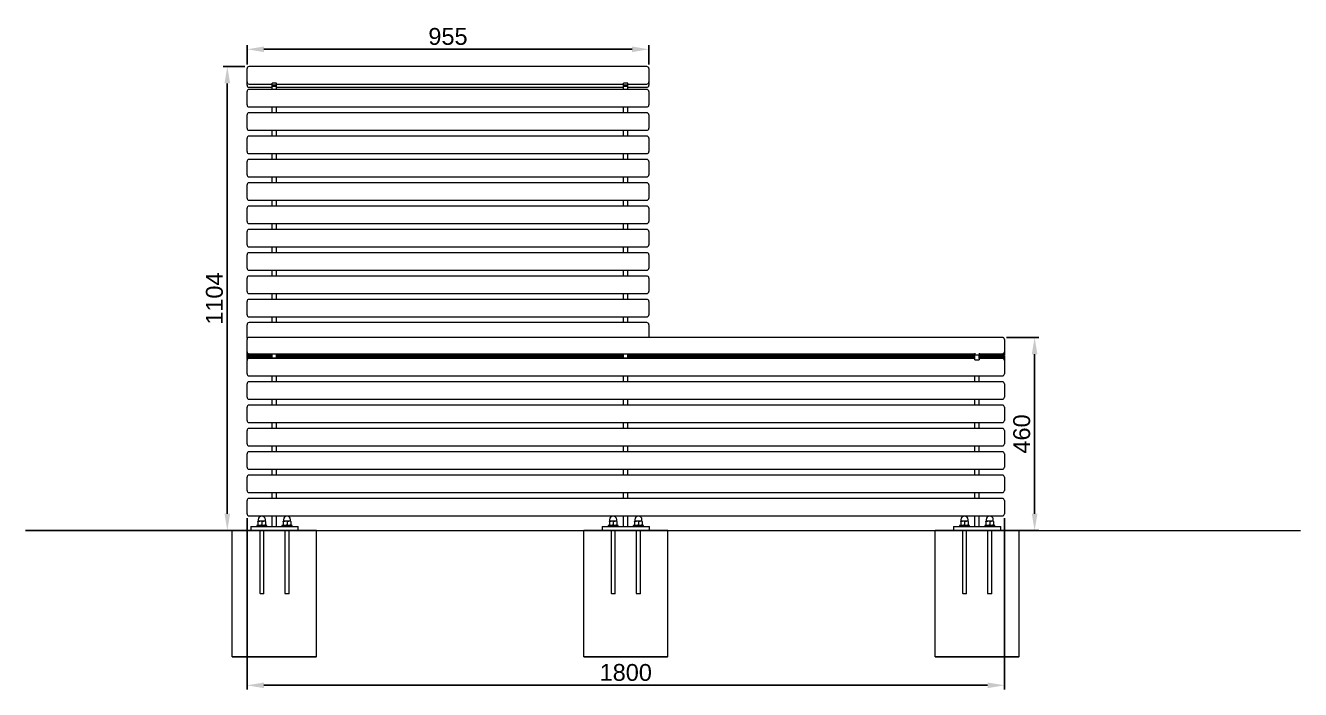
# Model space of a CAD drawing. Header units: millimetres. Extents: x -536 to 6037, y -221 to 4845.
# Drawn here: x -536 to 2494, y 3265 to 4845 of the extents above; entities that cross this region are included whole.
import ezdxf

# ---------------------------------------------------------------- set-up
doc = ezdxf.new("R2010")
doc.units = ezdxf.units.MM
doc.linetypes.add('HIDDEN', pattern=[1.905, 1.27, -0.635])
for name, color, linetype, lineweight in [('ZANO_R', 7, 'Continuous', 0), ('ZANO_R_przerywana', 7, 'HIDDEN', 0), ('ZANO_W', 1, 'Continuous', 0)]:
    doc.layers.add(name, color=color, linetype=linetype, lineweight=lineweight)
doc.styles.get("Standard").update_dxf_attribs({"font": 'ARIALUNI.TTF'})
doc.dimstyles.new('pl i ang', dxfattribs={"dimtxt": 50, "dimasz": 50, "dimexe": 1.25, "dimexo": 0.625, "dimgap": 10, "dimtad": 1, "dimtoh": 1, "dimtxsty": 'Standard', "dimcen": 2.5, "dimclrd": 1, "dimclre": 1, "dimclrt": 1, "dimadec": 0, "dimazin": 0, "dimtfac": 1, "dimtmove": 0, "dimatfit": 3, "dimfxl": 1, "dimarcsym": 1})

# ---------------------------------------------------------------- blocks, each defined once
blk = doc.blocks.new('*D425')
at = {"layer": 'ZANO_W', "color": 1, "lineweight": -2}
for p, q in [((-9.8, 3673), (-9.8, 3265)), ((1790.2, 3673), (1790.2, 3265)), ((30.2, 3275), (1750.2, 3275))]:
    blk.add_line(p, q, dxfattribs=at)
at = {"layer": 'ZANO_W', "color": 1}
for points in [[(30.2, 3281.7), (30.2, 3268.3), (-9.8, 3275)], [(1750.2, 3268.3), (1750.2, 3281.7), (1790.2, 3275)]]:
    blk.add_solid(points, dxfattribs=at)
at = {"layer": 'ZANO_W', "color": 1, "insert": (890.2, 3305.4), "char_height": 40, "attachment_point": 5}
blk.add_mtext('1800', dxfattribs=at)
blk = doc.blocks.new('*D426')
at = {"layer": 'ZANO_W', "color": 1, "lineweight": -2}
for p, q in [((-9.8, 4751.9), (-9.8, 4797.9)), ((30.2, 4787.9), (905.2, 4787.9)), ((945.2, 4751.9), (945.2, 4797.9))]:
    blk.add_line(p, q, dxfattribs=at)
at = {"layer": 'ZANO_W', "color": 1}
for points in [[(30.2, 4794.5), (30.2, 4781.2), (-9.8, 4787.9)], [(905.2, 4781.2), (905.2, 4794.5), (945.2, 4787.9)]]:
    blk.add_solid(points, dxfattribs=at)
at = {"layer": 'ZANO_W', "color": 1, "insert": (467.7, 4818.3), "char_height": 40, "attachment_point": 5}
blk.add_mtext('955', dxfattribs=at)
blk = doc.blocks.new('*D427')
at = {"layer": 'ZANO_W', "color": 1, "lineweight": -2}
for p, q in [((1795.2, 4102.7), (1871.9, 4102.7)), ((1861.9, 4062.7), (1861.9, 3683)), ((1791.3, 3643), (1871.9, 3643))]:
    blk.add_line(p, q, dxfattribs=at)
at = {"layer": 'ZANO_W', "color": 1}
for points in [[(1868.5, 4062.7), (1855.2, 4062.7), (1861.9, 4102.7)], [(1855.2, 3683), (1868.5, 3683), (1861.9, 3643)]]:
    blk.add_solid(points, dxfattribs=at)
at = {"layer": 'ZANO_W', "color": 1, "insert": (1831.4, 3872.9), "char_height": 40, "attachment_point": 5, "rotation": 90}
blk.add_mtext('460', dxfattribs=at)
blk = doc.blocks.new('*D428')
at = {"layer": 'ZANO_W', "color": 1, "lineweight": -2}
for p, q in [((-14.8, 4746.9), (-66.7, 4746.9)), ((-56.7, 4706.9), (-56.7, 3683)), ((-10.9, 3643), (-66.7, 3643))]:
    blk.add_line(p, q, dxfattribs=at)
at = {"layer": 'ZANO_W', "color": 1}
for points in [[(-50.1, 4706.9), (-63.4, 4706.9), (-56.7, 4746.9)], [(-63.4, 3683), (-50.1, 3683), (-56.7, 3643)]]:
    blk.add_solid(points, dxfattribs=at)
at = {"layer": 'ZANO_W', "color": 1, "insert": (-87.2, 4194.9), "char_height": 40, "attachment_point": 5, "rotation": 90}
blk.add_mtext('1104', dxfattribs=at)

msp = doc.modelspace()

# ---------------------------------------------------------------- linework, layer by layer
at = {"layer": 'ZANO_R'}
for p, q in [((-9.8, 4714.2), (-9.8, 4741.9)), ((940.2, 4746.9), (-4.8, 4746.9)), ((945.2, 4741.9), (945.2, 4714.2)), ((-9.8, 4710.3), (-9.8, 4714.2)), ((-9.8, 4706.4), (-9.8, 4710.3)), ((-9.8, 4702.5), (-9.8, 4706.4)), ((-4.8, 4705.3), (50.2, 4705.3)), ((-4.8, 4697.5), (50.2, 4697.5)), ((60.2, 4707.5), (50.2, 4707.5)), ((50.2, 4702.3), (50.2, 4707.5)), ((60.2, 4702.3), (50.2, 4702.3)), ((50.2, 4699.2), (50.2, 4702.3)), ((60.2, 4699.2), (50.2, 4699.2)), ((50.2, 4692.3), (50.2, 4699.2)), ((60.2, 4702.3), (60.2, 4707.5)), ((60.2, 4705.3), (885.2, 4705.3)), ((60.2, 4699.2), (60.2, 4702.3)), ((60.2, 4692.3), (60.2, 4699.2)), ((60.2, 4697.5), (885.2, 4697.5)), ((895.2, 4707.5), (885.2, 4707.5)), ((885.2, 4702.3), (885.2, 4707.5)), ((895.2, 4702.3), (885.2, 4702.3)), ((885.2, 4699.2), (885.2, 4702.3)), ((895.2, 4699.2), (885.2, 4699.2)), ((885.2, 4692.3), (885.2, 4699.2)), ((895.2, 4702.3), (895.2, 4707.5)), ((895.2, 4705.3), (940.2, 4705.3)), ((895.2, 4699.2), (895.2, 4702.3)), ((895.2, 4692.3), (895.2, 4699.2)), ((895.2, 4697.5), (940.2, 4697.5)), ((945.2, 4714.2), (945.2, 4710.3)), ((945.2, 4710.3), (945.2, 4706.4)), ((945.2, 4706.4), (945.2, 4702.5)), ((-9.8, 4659.5), (-9.8, 4687.3)), ((940.2, 4692.3), (-4.8, 4692.3)), ((945.2, 4687.3), (945.2, 4659.5)), ((-9.8, 4655.7), (-9.8, 4659.5)), ((-4.8, 4650.7), (940.2, 4650.7)), ((940.2, 4636.8), (-4.8, 4636.8)), ((50.2, 4636.8), (50.2, 4650.7)), ((60.2, 4636.8), (60.2, 4650.7)), ((885.2, 4636.8), (885.2, 4650.7)), ((895.2, 4636.8), (895.2, 4650.7)), ((945.2, 4659.5), (945.2, 4655.7)), ((-9.8, 4604.1), (-9.8, 4631.8)), ((945.2, 4631.8), (945.2, 4604.1)), ((-9.8, 4600.2), (-9.8, 4604.1)), ((-9.8, 4548.6), (-9.8, 4576.4)), ((-4.8, 4595.2), (940.2, 4595.2)), ((940.2, 4581.4), (-4.8, 4581.4)), ((50.2, 4581.4), (50.2, 4595.2)), ((60.2, 4581.4), (60.2, 4595.2)), ((885.2, 4581.4), (885.2, 4595.2)), ((895.2, 4581.4), (895.2, 4595.2)), ((945.2, 4604.1), (945.2, 4600.2)), ((945.2, 4576.4), (945.2, 4548.6)), ((-9.8, 4544.7), (-9.8, 4548.6)), ((945.2, 4548.6), (945.2, 4544.7)), ((-9.8, 4493.2), (-9.8, 4520.9)), ((-4.8, 4539.7), (940.2, 4539.7)), ((940.2, 4525.9), (-4.8, 4525.9)), ((50.2, 4525.9), (50.2, 4539.7)), ((60.2, 4525.9), (60.2, 4539.7)), ((885.2, 4525.9), (885.2, 4539.7)), ((895.2, 4525.9), (895.2, 4539.7)), ((945.2, 4520.9), (945.2, 4493.2)), ((-9.8, 4489.3), (-9.8, 4493.2)), ((945.2, 4493.2), (945.2, 4489.3)), ((-9.8, 4437.7), (-9.8, 4465.4)), ((-4.8, 4484.3), (940.2, 4484.3)), ((940.2, 4470.4), (-4.8, 4470.4)), ((50.2, 4470.4), (50.2, 4484.3)), ((60.2, 4470.4), (60.2, 4484.3)), ((885.2, 4470.4), (885.2, 4484.3)), ((895.2, 4470.4), (895.2, 4484.3)), ((945.2, 4465.4), (945.2, 4437.7)), ((-9.8, 4433.8), (-9.8, 4437.7)), ((-4.8, 4428.8), (940.2, 4428.8)), ((50.2, 4415), (50.2, 4428.8)), ((60.2, 4415), (60.2, 4428.8)), ((885.2, 4415), (885.2, 4428.8)), ((895.2, 4415), (895.2, 4428.8)), ((945.2, 4437.7), (945.2, 4433.8)), ((-9.8, 4382.3), (-9.8, 4410)), ((940.2, 4415), (-4.8, 4415)), ((945.2, 4410), (945.2, 4382.3)), ((-9.8, 4378.4), (-9.8, 4382.3)), ((-4.8, 4373.4), (940.2, 4373.4)), ((50.2, 4359.5), (50.2, 4373.4)), ((60.2, 4359.5), (60.2, 4373.4)), ((885.2, 4359.5), (885.2, 4373.4)), ((895.2, 4359.5), (895.2, 4373.4)), ((945.2, 4382.3), (945.2, 4378.4)), ((-9.8, 4326.8), (-9.8, 4354.5)), ((940.2, 4359.5), (-4.8, 4359.5)), ((945.2, 4354.5), (945.2, 4326.8)), ((-9.8, 4322.9), (-9.8, 4326.8)), ((-4.8, 4317.9), (940.2, 4317.9)), ((940.2, 4304.1), (-4.8, 4304.1)), ((50.2, 4304.1), (50.2, 4317.9)), ((60.2, 4304.1), (60.2, 4317.9)), ((885.2, 4304.1), (885.2, 4317.9)), ((895.2, 4304.1), (895.2, 4317.9)), ((945.2, 4326.8), (945.2, 4322.9)), ((-9.8, 4271.3), (-9.8, 4299.1)), ((945.2, 4299.1), (945.2, 4271.3)), ((-9.8, 4267.5), (-9.8, 4271.3)), ((-9.8, 4215.9), (-9.8, 4243.6)), ((-4.8, 4262.5), (940.2, 4262.5)), ((940.2, 4248.6), (-4.8, 4248.6)), ((50.2, 4248.6), (50.2, 4262.5)), ((60.2, 4248.6), (60.2, 4262.5)), ((885.2, 4248.6), (885.2, 4262.5)), ((895.2, 4248.6), (895.2, 4262.5)), ((945.2, 4271.3), (945.2, 4267.5)), ((945.2, 4243.6), (945.2, 4215.9)), ((-9.8, 4212), (-9.8, 4215.9)), ((945.2, 4215.9), (945.2, 4212)), ((-9.8, 4160.4), (-9.8, 4188.1)), ((-4.8, 4207), (940.2, 4207)), ((940.2, 4193.1), (-4.8, 4193.1)), ((50.2, 4193.1), (50.2, 4207)), ((60.2, 4193.1), (60.2, 4207)), ((885.2, 4193.1), (885.2, 4207)), ((895.2, 4193.1), (895.2, 4207)), ((945.2, 4188.1), (945.2, 4160.4)), ((-9.8, 4156.5), (-9.8, 4160.4)), ((-4.8, 4151.5), (940.2, 4151.5)), ((50.2, 4137.7), (50.2, 4151.5)), ((60.2, 4137.7), (60.2, 4151.5)), ((885.2, 4137.7), (885.2, 4151.5)), ((895.2, 4137.7), (895.2, 4151.5)), ((945.2, 4160.4), (945.2, 4156.5)), ((-9.8, 4105), (-9.8, 4132.7)), ((940.2, 4137.7), (-4.8, 4137.7)), ((945.2, 4132.7), (945.2, 4105)), ((-9.8, 4101.1), (-9.8, 4105)), ((-9.8, 4069.8), (-9.8, 4097.7)), ((1785.2, 4102.7), (-4.8, 4102.7)), ((945.2, 4105), (945.2, 4102.7)), ((1790.2, 4097.7), (1790.2, 4069.8)), ((-9.8, 4068.6), (-9.8, 4069.8)), ((-9.8, 4067.4), (-9.8, 4068.6)), ((-9.8, 4066.2), (-9.8, 4067.4)), ((-9.8, 4065), (-9.8, 4066.2)), ((-9.8, 4063.9), (-9.8, 4065)), ((-9.8, 4062.7), (-9.8, 4063.9)), ((-9.8, 4061.5), (-9.8, 4062.7)), ((-9.8, 4060.3), (-9.8, 4061.5)), ((-4.8, 4063.6), (1720.2, 4063.6)), ((-4.8, 4061.2), (50.2, 4061.2)), ((50.2, 4063.3), (60.2, 4063.3)), ((50.2, 4054.1), (50.2, 4063.3)), ((60.2, 4054.1), (60.2, 4063.3)), ((60.2, 4061.2), (885.2, 4061.2)), ((885.2, 4063.3), (895.2, 4063.3)), ((885.2, 4054.1), (885.2, 4063.3)), ((895.2, 4054.1), (895.2, 4063.3)), ((895.2, 4061.2), (1720.2, 4061.2)), ((1720.2, 4064.8), (1720.2, 4060.8)), ((1720.2, 4060.8), (1730.2, 4060.8)), ((1720.2, 4052.2), (1720.2, 4060.8)), ((1730.2, 4064.8), (1730.2, 4060.8)), ((1730.2, 4063.6), (1785.2, 4063.6)), ((1730.2, 4061.2), (1785.2, 4061.2)), ((1730.2, 4052.2), (1730.2, 4060.8)), ((1790.2, 4069.8), (1790.2, 4068.6)), ((1790.2, 4068.6), (1790.2, 4067.4)), ((1790.2, 4067.4), (1790.2, 4066.2)), ((1790.2, 4066.2), (1790.2, 4065)), ((1790.2, 4065), (1790.2, 4063.9)), ((1790.2, 4063.9), (1790.2, 4062.7)), ((1790.2, 4062.7), (1790.2, 4061.5)), ((1790.2, 4061.5), (1790.2, 4060.3)), ((-9.8, 4059.1), (-9.8, 4060.3)), ((-9.8, 4057.9), (-9.8, 4059.1)), ((-9.8, 4056.8), (-9.8, 4057.9)), ((-9.8, 4055.6), (-9.8, 4056.8)), ((-9.8, 4054.4), (-9.8, 4055.6)), ((-9.8, 4053.2), (-9.8, 4054.4)), ((-9.8, 4052), (-9.8, 4053.2)), ((-9.8, 4050.9), (-9.8, 4052)), ((-9.8, 4049.7), (-9.8, 4050.9)), ((-9.8, 4049.7), (-9.8, 4049.7)), ((-9.8, 4047.5), (-9.8, 4047.5)), ((-9.8, 4043.7), (-9.8, 4047.5)), ((-9.8, 4016), (-9.8, 4043.7)), ((-4.8, 4058.9), (50.2, 4058.9)), ((-4.8, 4056.5), (50.2, 4056.5)), ((-4.8, 4054.1), (50.2, 4054.1)), ((1720.2, 4052.5), (-4.8, 4052.5)), ((50.2, 4054.1), (60.2, 4054.1)), ((50.2, 4052.5), (50.2, 4054.1)), ((60.2, 4058.9), (885.2, 4058.9)), ((60.2, 4056.5), (885.2, 4056.5)), ((60.2, 4054.1), (885.2, 4054.1)), ((60.2, 4052.5), (60.2, 4054.1)), ((885.2, 4054.1), (895.2, 4054.1)), ((885.2, 4052.5), (885.2, 4054.1)), ((895.2, 4058.9), (1720.2, 4058.9)), ((895.2, 4056.5), (1720.2, 4056.5)), ((895.2, 4054.1), (1720.2, 4054.1)), ((895.2, 4052.5), (895.2, 4054.1)), ((1720.2, 4049.6), (1720.2, 4052.2)), ((1720.2, 4049.6), (1730.2, 4049.6)), ((1730.2, 4058.9), (1785.2, 4058.9)), ((1730.2, 4056.5), (1785.2, 4056.5)), ((1730.2, 4054.1), (1785.2, 4054.1)), ((1785.2, 4052.5), (1730.2, 4052.5)), ((1730.2, 4052.2), (1730.2, 4049.6)), ((1790.2, 4049.1), (1790.1, 4048.3)), ((1790.2, 4047.5), (1790.1, 4048.3)), ((1790.2, 4059.1), (1790.2, 4057.9)), ((1790.2, 4057.9), (1790.2, 4056.8)), ((1790.2, 4056.8), (1790.2, 4055.6)), ((1790.2, 4055.6), (1790.2, 4054.4)), ((1790.2, 4054.4), (1790.2, 4053.2)), ((1790.2, 4053.2), (1790.2, 4052)), ((1790.2, 4052), (1790.2, 4050.9)), ((1790.2, 4050.9), (1790.2, 4049.7)), ((1790.2, 4049.7), (1790.2, 4049.1)), ((1790.2, 4047.5), (1790.2, 4047.5)), ((1790.2, 4047.5), (1790.2, 4043.7)), ((1790.2, 4043.7), (1790.2, 4016)), ((-4.8, 4011), (1785.2, 4011)), ((50.2, 3997), (50.2, 4011)), ((60.2, 3997), (60.2, 4011)), ((885.2, 3997), (885.2, 4011)), ((895.2, 3997), (895.2, 4011)), ((1720.2, 3997), (1720.2, 4011)), ((1730.2, 3997), (1730.2, 4011)), ((-9.8, 3992), (-9.8, 3992)), ((-9.8, 3988.2), (-9.8, 3992)), ((-9.8, 3960.5), (-9.8, 3988.2)), ((50.2, 3997), (-4.8, 3997)), ((1785.2, 3997), (-4.8, 3997)), ((885.2, 3997), (60.2, 3997)), ((1720.2, 3997), (895.2, 3997)), ((1785.2, 3997), (1730.2, 3997)), ((1790.2, 3992), (1790.2, 3992)), ((1790.2, 3992), (1790.2, 3988.2)), ((1790.2, 3988.2), (1790.2, 3960.5)), ((-4.8, 3955.5), (1785.2, 3955.5)), ((50.2, 3941.5), (-4.8, 3941.5)), ((1785.2, 3941.5), (-4.8, 3941.5)), ((50.2, 3941.5), (50.2, 3955.5)), ((60.2, 3941.5), (60.2, 3955.5)), ((885.2, 3941.5), (60.2, 3941.5)), ((885.2, 3941.5), (885.2, 3955.5)), ((895.2, 3941.5), (895.2, 3955.5)), ((1720.2, 3941.5), (895.2, 3941.5)), ((1720.2, 3941.5), (1720.2, 3955.5)), ((1730.2, 3941.5), (1730.2, 3955.5)), ((1785.2, 3941.5), (1730.2, 3941.5)), ((-9.8, 3936.5), (-9.8, 3936.5)), ((-9.8, 3932.7), (-9.8, 3936.5)), ((-9.8, 3905), (-9.8, 3932.7)), ((1790.2, 3936.5), (1790.2, 3936.5)), ((1790.2, 3936.5), (1790.2, 3932.7)), ((1790.2, 3932.7), (1790.2, 3905)), ((-9.8, 3881), (-9.8, 3881)), ((-9.8, 3877.2), (-9.8, 3881)), ((-4.8, 3900), (1785.2, 3900)), ((50.2, 3886), (-4.8, 3886)), ((1785.2, 3886), (-4.8, 3886)), ((50.2, 3886), (50.2, 3900)), ((60.2, 3886), (60.2, 3900)), ((885.2, 3886), (60.2, 3886)), ((885.2, 3886), (885.2, 3900)), ((895.2, 3886), (895.2, 3900)), ((1720.2, 3886), (895.2, 3886)), ((1720.2, 3886), (1720.2, 3900)), ((1730.2, 3886), (1730.2, 3900)), ((1785.2, 3886), (1730.2, 3886)), ((1790.2, 3881), (1790.2, 3881)), ((1790.2, 3881), (1790.2, 3877.2)), ((-9.8, 3849.5), (-9.8, 3877.2)), ((1790.2, 3877.2), (1790.2, 3849.5)), ((-9.8, 3825.5), (-9.8, 3825.5)), ((-9.8, 3821.7), (-9.8, 3825.5)), ((-9.8, 3794), (-9.8, 3821.7)), ((-4.8, 3844.5), (1785.2, 3844.5)), ((50.2, 3830.5), (-4.8, 3830.5)), ((1785.2, 3830.5), (-4.8, 3830.5)), ((50.2, 3830.5), (50.2, 3844.5)), ((60.2, 3830.5), (60.2, 3844.5)), ((885.2, 3830.5), (60.2, 3830.5)), ((885.2, 3830.5), (885.2, 3844.5)), ((895.2, 3830.5), (895.2, 3844.5)), ((1720.2, 3830.5), (895.2, 3830.5)), ((1720.2, 3830.5), (1720.2, 3844.5)), ((1730.2, 3830.5), (1730.2, 3844.5)), ((1785.2, 3830.5), (1730.2, 3830.5)), ((1790.2, 3825.5), (1790.2, 3825.5)), ((1790.2, 3825.5), (1790.2, 3821.7)), ((1790.2, 3821.7), (1790.2, 3794)), ((-4.8, 3789), (1785.2, 3789)), ((50.2, 3775), (50.2, 3789)), ((60.2, 3775), (60.2, 3789)), ((885.2, 3775), (885.2, 3789)), ((895.2, 3775), (895.2, 3789)), ((1720.2, 3775), (1720.2, 3789)), ((1730.2, 3775), (1730.2, 3789)), ((-9.8, 3770), (-9.8, 3770)), ((-9.8, 3766.2), (-9.8, 3770)), ((-9.8, 3738.5), (-9.8, 3766.2)), ((50.2, 3775), (-4.8, 3775)), ((1785.2, 3775), (-4.8, 3775)), ((885.2, 3775), (60.2, 3775)), ((1720.2, 3775), (895.2, 3775)), ((1785.2, 3775), (1730.2, 3775)), ((1790.2, 3770), (1790.2, 3770)), ((1790.2, 3770), (1790.2, 3766.2)), ((1790.2, 3766.2), (1790.2, 3738.5)), ((-4.8, 3733.5), (1785.2, 3733.5)), ((50.2, 3719.5), (50.2, 3733.5)), ((60.2, 3719.5), (60.2, 3733.5)), ((885.2, 3719.5), (885.2, 3733.5)), ((895.2, 3719.5), (895.2, 3733.5)), ((1720.2, 3719.5), (1720.2, 3733.5)), ((1730.2, 3719.5), (1730.2, 3733.5)), ((-9.8, 3714.5), (-9.8, 3714.5)), ((-9.8, 3710.7), (-9.8, 3714.5)), ((-9.8, 3683), (-9.8, 3710.7)), ((50.2, 3719.5), (-4.8, 3719.5)), ((1785.2, 3719.5), (-4.8, 3719.5)), ((885.2, 3719.5), (60.2, 3719.5)), ((1720.2, 3719.5), (895.2, 3719.5)), ((1785.2, 3719.5), (1730.2, 3719.5)), ((1790.2, 3714.5), (1790.2, 3714.5)), ((1790.2, 3714.5), (1790.2, 3710.7)), ((1790.2, 3710.7), (1790.2, 3683)), ((-4.8, 3678), (1785.2, 3678)), ((16.7, 3669), (16.7, 3665.7)), ((33.7, 3665.7), (33.7, 3669)), ((50.2, 3653), (50.2, 3678)), ((60.2, 3653), (60.2, 3678)), ((76.7, 3669), (76.7, 3665.7)), ((93.7, 3665.7), (93.7, 3669)), ((851.7, 3669), (851.7, 3665.7)), ((868.7, 3665.7), (868.7, 3669)), ((885.2, 3653), (885.2, 3678)), ((895.2, 3653), (895.2, 3678)), ((911.7, 3669), (911.7, 3665.7)), ((928.7, 3665.7), (928.7, 3669)), ((1686.7, 3669), (1686.7, 3665.7)), ((1703.7, 3665.7), (1703.7, 3669)), ((1720.2, 3653), (1720.2, 3678)), ((1730.2, 3653), (1730.2, 3678)), ((1746.7, 3669), (1746.7, 3665.7)), ((1763.7, 3665.7), (1763.7, 3669)), ((-44.8, 3643), (-536.3, 3643)), ((-536.3, 3643), (2493.8, 3643)), ((155.2, 3643), (-44.8, 3643)), ((-44.8, 3643), (155.2, 3643)), ((-0.9, 3653), (-0.9, 3643)), ((-0.9, 3653), (3.1, 3653)), ((3.1, 3653), (107.3, 3653)), ((13.2, 3655.5), (13.2, 3653)), ((37.2, 3655.5), (13.2, 3655.5)), ((16.2, 3664.7), (16.2, 3665.5)), ((20.7, 3665.5), (16.2, 3665.5)), ((16.2, 3664.7), (16.2, 3656.3)), ((16.2, 3655.5), (16.2, 3656.3)), ((20.2, 3643), (30.1, 3643)), ((29.7, 3665.5), (20.7, 3665.5)), ((25.2, 3664.7), (25.2, 3656.3)), ((34.2, 3665.5), (29.7, 3665.5)), ((34.2, 3664.7), (34.2, 3665.5)), ((34.2, 3664.7), (34.2, 3656.3)), ((34.2, 3655.5), (34.2, 3656.3)), ((37.2, 3653), (37.2, 3655.5)), ((50.2, 3653), (60.2, 3653)), ((73.2, 3655.5), (73.2, 3653)), ((97.2, 3655.5), (73.2, 3655.5)), ((76.2, 3664.7), (76.2, 3665.5)), ((80.7, 3665.5), (76.2, 3665.5)), ((76.2, 3664.7), (76.2, 3656.3)), ((76.2, 3655.5), (76.2, 3656.3)), ((80.2, 3643), (90.1, 3643)), ((89.7, 3665.5), (80.7, 3665.5)), ((85.2, 3664.7), (85.2, 3656.3)), ((94.2, 3665.5), (89.7, 3665.5)), ((94.2, 3664.7), (94.2, 3665.5)), ((94.2, 3664.7), (94.2, 3656.3)), ((94.2, 3655.5), (94.2, 3656.3)), ((97.2, 3653), (97.2, 3655.5)), ((107.3, 3653), (111.3, 3653)), ((111.3, 3643), (111.3, 3653)), ((990.2, 3643), (790.2, 3643)), ((790.2, 3643), (990.2, 3643)), ((834.1, 3653), (834.1, 3643)), ((834.1, 3653), (838.1, 3653)), ((838.1, 3653), (942.3, 3653)), ((848.2, 3655.5), (848.2, 3653)), ((872.2, 3655.5), (848.2, 3655.5)), ((851.2, 3664.7), (851.2, 3665.5)), ((855.7, 3665.5), (851.2, 3665.5)), ((851.2, 3664.7), (851.2, 3656.3)), ((851.2, 3655.5), (851.2, 3656.3)), ((855.2, 3643), (865.1, 3643)), ((864.7, 3665.5), (855.7, 3665.5)), ((860.2, 3664.7), (860.2, 3656.3)), ((869.2, 3665.5), (864.7, 3665.5)), ((869.2, 3664.7), (869.2, 3665.5)), ((869.2, 3664.7), (869.2, 3656.3)), ((869.2, 3655.5), (869.2, 3656.3)), ((872.2, 3653), (872.2, 3655.5)), ((885.2, 3653), (895.2, 3653)), ((908.2, 3655.5), (908.2, 3653)), ((932.2, 3655.5), (908.2, 3655.5)), ((911.2, 3664.7), (911.2, 3665.5)), ((915.7, 3665.5), (911.2, 3665.5)), ((911.2, 3664.7), (911.2, 3656.3)), ((911.2, 3655.5), (911.2, 3656.3)), ((915.2, 3643), (925.1, 3643)), ((924.7, 3665.5), (915.7, 3665.5)), ((920.2, 3664.7), (920.2, 3656.3)), ((929.2, 3665.5), (924.7, 3665.5)), ((929.2, 3664.7), (929.2, 3665.5)), ((929.2, 3664.7), (929.2, 3656.3)), ((929.2, 3655.5), (929.2, 3656.3)), ((932.2, 3653), (932.2, 3655.5)), ((942.3, 3653), (946.3, 3653)), ((946.3, 3643), (946.3, 3653)), ((1825.2, 3643), (1625.2, 3643)), ((1625.2, 3643), (1825.2, 3643)), ((1669.1, 3653), (1669.1, 3643)), ((1669.1, 3653), (1673.1, 3653)), ((1673.1, 3653), (1720.2, 3653)), ((1683.2, 3655.5), (1683.2, 3653)), ((1707.2, 3655.5), (1683.2, 3655.5)), ((1686.2, 3664.7), (1686.2, 3665.5)), ((1690.7, 3665.5), (1686.2, 3665.5)), ((1686.2, 3664.7), (1686.2, 3656.3)), ((1686.2, 3655.5), (1686.2, 3656.3)), ((1690.2, 3643), (1700.1, 3643)), ((1699.7, 3665.5), (1690.7, 3665.5)), ((1695.2, 3664.7), (1695.2, 3656.3)), ((1704.2, 3665.5), (1699.7, 3665.5)), ((1704.2, 3664.7), (1704.2, 3665.5)), ((1704.2, 3664.7), (1704.2, 3656.3)), ((1704.2, 3655.5), (1704.2, 3656.3)), ((1707.2, 3653), (1707.2, 3655.5)), ((1720.2, 3653), (1730.2, 3653)), ((1730.2, 3653), (1777.3, 3653)), ((1743.2, 3655.5), (1743.2, 3653)), ((1767.2, 3655.5), (1743.2, 3655.5)), ((1746.2, 3664.7), (1746.2, 3665.5)), ((1750.7, 3665.5), (1746.2, 3665.5)), ((1746.2, 3664.7), (1746.2, 3656.3)), ((1746.2, 3655.5), (1746.2, 3656.3)), ((1750.2, 3643), (1760.1, 3643)), ((1759.7, 3665.5), (1750.7, 3665.5)), ((1755.2, 3664.7), (1755.2, 3656.3)), ((1764.2, 3665.5), (1759.7, 3665.5)), ((1764.2, 3664.7), (1764.2, 3665.5)), ((1764.2, 3664.7), (1764.2, 3656.3)), ((1764.2, 3655.5), (1764.2, 3656.3)), ((1767.2, 3653), (1767.2, 3655.5)), ((1777.3, 3653), (1781.3, 3653)), ((1781.3, 3643), (1781.3, 3653))]:
    msp.add_line(p, q, dxfattribs=at)
at = {"layer": 'ZANO_R', "flags": 128}
for points in [[(-9.8, 4101.1), (-9.7, 4100.1), (-9.5, 4099.4)], [(-9.8, 4049.7), (-9.7, 4048.7), (-9.7, 4048.6)], [(-9.7, 4048.6), (-9.7, 4048.5), (-9.8, 4047.5)], [(1790.1, 4048.6), (1790.1, 4048.7), (1790.2, 4049.7)], [(16.2, 3664.7), (18.4, 3665.3), (20.7, 3665.5)], [(25.2, 3656.3), (23, 3655.7), (20.7, 3655.5)], [(25.2, 3664.7), (27.4, 3665.3), (29.7, 3665.5)], [(34.2, 3656.3), (32, 3655.7), (29.7, 3655.5)], [(76.2, 3664.7), (78.4, 3665.3), (80.7, 3665.5)], [(85.2, 3656.3), (83, 3655.7), (80.7, 3655.5)], [(85.2, 3664.7), (87.4, 3665.3), (89.7, 3665.5)], [(94.2, 3656.3), (92, 3655.7), (89.7, 3655.5)], [(851.2, 3664.7), (853.4, 3665.3), (855.7, 3665.5)], [(860.2, 3656.3), (858, 3655.7), (855.7, 3655.5)], [(860.2, 3664.7), (862.4, 3665.3), (864.7, 3665.5)], [(869.2, 3656.3), (867, 3655.7), (864.7, 3655.5)], [(911.2, 3664.7), (913.4, 3665.3), (915.7, 3665.5)], [(920.2, 3656.3), (918, 3655.7), (915.7, 3655.5)], [(920.2, 3664.7), (922.4, 3665.3), (924.7, 3665.5)], [(929.2, 3656.3), (927, 3655.7), (924.7, 3655.5)], [(1686.2, 3664.7), (1688.4, 3665.3), (1690.7, 3665.5)], [(1695.2, 3656.3), (1693, 3655.7), (1690.7, 3655.5)], [(1695.2, 3664.7), (1697.4, 3665.3), (1699.7, 3665.5)], [(1704.2, 3656.3), (1702, 3655.7), (1699.7, 3655.5)], [(1746.2, 3664.7), (1748.4, 3665.3), (1750.7, 3665.5)], [(1755.2, 3656.3), (1753, 3655.7), (1750.7, 3655.5)], [(1755.2, 3664.7), (1757.4, 3665.3), (1759.7, 3665.5)], [(1764.2, 3656.3), (1762, 3655.7), (1759.7, 3655.5)]]:
    msp.add_lwpolyline(points, dxfattribs=at)
at = {"layer": 'ZANO_R'}
for centre, radius, start, end in [((-4.8, 4741.9), 5, 90, 180), ((940.2, 4741.9), 5, 0, 90), ((-4.8, 4710.3), 5, 180, 270), ((-4.8, 4702.5), 5, 180, 270), ((940.2, 4710.3), 5, 270, 0), ((940.2, 4702.5), 5, 270, 0), ((-4.8, 4687.3), 5, 90, 180), ((940.2, 4687.3), 5, 0, 90), ((-4.8, 4655.7), 5, 180, 270), ((-4.8, 4631.8), 5, 90, 180), ((940.2, 4655.7), 5, 270, 0), ((940.2, 4631.8), 5, 0, 90), ((-4.8, 4600.2), 5, 180, 270), ((-4.8, 4576.4), 5, 90, 180), ((940.2, 4600.2), 5, 270, 0), ((940.2, 4576.4), 5, 0, 90), ((-4.8, 4544.7), 5, 180, 270), ((-4.8, 4520.9), 5, 90, 180), ((940.2, 4544.7), 5, 270, 0), ((940.2, 4520.9), 5, 0, 90), ((-4.8, 4489.3), 5, 180, 270), ((940.2, 4489.3), 5, 270, 0), ((-4.8, 4465.4), 5, 90, 180), ((940.2, 4465.4), 5, 0, 90), ((-4.8, 4433.8), 5, 180, 270), ((940.2, 4433.8), 5, 270, 0), ((-4.8, 4410), 5, 90, 180), ((940.2, 4410), 5, 0, 90), ((-4.8, 4378.4), 5, 180, 270), ((940.2, 4378.4), 5, 270, 0), ((-4.8, 4354.5), 5, 90, 180), ((940.2, 4354.5), 5, 0, 90), ((-4.8, 4322.9), 5, 180, 270), ((-4.8, 4299.1), 5, 90, 180), ((940.2, 4322.9), 5, 270, 0), ((940.2, 4299.1), 5, 0, 90), ((-4.8, 4267.5), 5, 180, 270), ((-4.8, 4243.6), 5, 90, 180), ((940.2, 4267.5), 5, 270, 0), ((940.2, 4243.6), 5, 0, 90), ((-4.8, 4212), 5, 180, 270), ((940.2, 4212), 5, 270, 0), ((-4.8, 4188.1), 5, 90, 180), ((940.2, 4188.1), 5, 0, 90), ((-4.8, 4156.5), 5, 180, 270), ((940.2, 4156.5), 5, 270, 0), ((-4.8, 4132.7), 5, 90, 180), ((940.2, 4132.7), 5, 0, 90), ((-4.8, 4097.7), 5, 90, 180), ((1785.2, 4097.7), 5, 0, 90), ((-4.8, 4068.6), 5, 180, 270), ((-4.8, 4066.2), 5, 180, 270), ((-4.8, 4063.9), 5, 180, 270), ((-4.8, 4061.5), 5, 180, 270), ((1785.2, 4068.6), 5, 270, 0), ((1785.2, 4066.2), 5, 270, 0), ((1785.2, 4063.9), 5, 270, 0), ((1785.2, 4061.5), 5, 270, 0), ((-4.8, 4059.1), 5, 180, 270), ((-4.8, 4056.8), 5, 180, 248.2951), ((-4.8, 4054.4), 5, 180, 223.8384), ((-4.8, 4047.5), 5, 90, 180), ((-4.8, 4052), 5, 180, 207.1392), ((1785.2, 4059.1), 5, 270, 0), ((1785.2, 4047.5), 5, 0, 90), ((1785.2, 4056.8), 5, 291.7049, 0), ((1785.2, 4054.4), 5, 316.1616, 0), ((1785.2, 4052), 5, 332.861, 0), ((-4.8, 4016), 5, 180, 270), ((1785.2, 4016), 5, 270, 0), ((-4.8, 3992), 5, 90, 180), ((-4.8, 3992), 5, 90, 180), ((1785.2, 3992), 5, 0, 90), ((1785.2, 3992), 5, 0, 90), ((-4.8, 3960.5), 5, 180, 270), ((-4.8, 3936.5), 5, 90, 180), ((-4.8, 3936.5), 5, 90, 180), ((1785.2, 3960.5), 5, 270, 0), ((1785.2, 3936.5), 5, 0, 90), ((1785.2, 3936.5), 5, 0, 90), ((-4.8, 3905), 5, 180, 270), ((-4.8, 3881), 5, 90, 180), ((-4.8, 3881), 5, 90, 180), ((1785.2, 3905), 5, 270, 0), ((1785.2, 3881), 5, 0, 90), ((1785.2, 3881), 5, 0, 90), ((-4.8, 3849.5), 5, 180, 270), ((1785.2, 3849.5), 5, 270, 0), ((-4.8, 3825.5), 5, 90, 180), ((-4.8, 3825.5), 5, 90, 180), ((1785.2, 3825.5), 5, 0, 90), ((1785.2, 3825.5), 5, 0, 90), ((-4.8, 3794), 5, 180, 270), ((1785.2, 3794), 5, 270, 0), ((-4.8, 3770), 5, 90, 180), ((-4.8, 3770), 5, 90, 180), ((1785.2, 3770), 5, 0, 90), ((1785.2, 3770), 5, 0, 90), ((-4.8, 3738.5), 5, 180, 270), ((1785.2, 3738.5), 5, 270, 0), ((-4.8, 3714.5), 5, 90, 180), ((-4.8, 3714.5), 5, 90, 180), ((1785.2, 3714.5), 5, 0, 90), ((1785.2, 3714.5), 5, 0, 90), ((-4.8, 3683), 5, 180, 270), ((25.2, 3669), 8.5, 0, 180), ((85.2, 3669), 8.5, 0, 180), ((860.2, 3669), 8.5, 0, 180), ((920.2, 3669), 8.5, 0, 180), ((1695.2, 3669), 8.5, 0, 180), ((1755.2, 3669), 8.5, 0, 180), ((1785.2, 3683), 5, 270, 0), ((20.8, 3669.1), 13.6, 250.2279, 269.5164), ((16.4, 3665.7), 0.25, 270, 0), ((20.6, 3651.8), 13.6, 70.2269, 89.5167), ((29.8, 3669.1), 13.6, 250.2279, 269.5164), ((29.6, 3651.8), 13.6, 70.2269, 89.5167), ((33.9, 3665.7), 0.25, 180, 270), ((80.8, 3669.1), 13.6, 250.2279, 269.5164), ((76.4, 3665.7), 0.25, 270, 0), ((80.6, 3651.8), 13.6, 70.2269, 89.5167), ((89.8, 3669.1), 13.6, 250.2279, 269.5164), ((89.6, 3651.8), 13.6, 70.2269, 89.5167), ((93.9, 3665.7), 0.25, 180, 270), ((855.8, 3669.1), 13.6, 250.2278, 269.5164), ((851.4, 3665.7), 0.25, 270, 0), ((855.6, 3651.8), 13.6, 70.2273, 89.5165), ((864.8, 3669.1), 13.6, 250.2278, 269.5164), ((864.6, 3651.8), 13.6, 70.2268, 89.5166), ((868.9, 3665.7), 0.25, 180, 270), ((915.8, 3669.1), 13.6, 250.2278, 269.5164), ((911.4, 3665.7), 0.25, 270, 0), ((915.6, 3651.8), 13.6, 70.2268, 89.5166), ((924.8, 3669.1), 13.6, 250.2282, 269.5162), ((924.6, 3651.8), 13.6, 70.2268, 89.5166), ((928.9, 3665.7), 0.25, 180, 270), ((1690.8, 3669.1), 13.6, 250.2284, 269.5161), ((1686.4, 3665.7), 0.25, 270, 0), ((1690.6, 3651.8), 13.6, 70.2271, 89.5166), ((1699.8, 3669.1), 13.6, 250.2275, 269.517), ((1699.6, 3651.8), 13.6, 70.2265, 89.5167), ((1703.9, 3665.7), 0.25, 180, 270), ((1750.8, 3669.1), 13.6, 250.2275, 269.517), ((1746.4, 3665.7), 0.25, 270, 0), ((1750.6, 3651.8), 13.6, 70.2265, 89.5167), ((1759.8, 3669.1), 13.6, 250.2284, 269.5161), ((1759.6, 3651.8), 13.6, 70.2271, 89.5166), ((1763.9, 3665.7), 0.25, 180, 270)]:
    msp.add_arc(centre, radius, start, end, dxfattribs=at)
at = {"layer": 'ZANO_R_przerywana'}
for p, q in [((-44.8, 3343), (-44.8, 3643)), ((-44.8, 3343), (-44.8, 3643)), ((20.2, 3643), (20.2, 3493)), ((30.2, 3493), (30.2, 3643)), ((80.2, 3643), (80.2, 3493)), ((90.2, 3493), (90.2, 3643)), ((155.2, 3343), (155.2, 3643)), ((155.2, 3343), (155.2, 3643)), ((790.2, 3343), (790.2, 3643)), ((790.2, 3343), (790.2, 3643)), ((855.2, 3643), (855.2, 3493)), ((865.2, 3493), (865.2, 3643)), ((915.2, 3643), (915.2, 3493)), ((925.2, 3493), (925.2, 3643)), ((990.2, 3343), (990.2, 3643)), ((990.2, 3343), (990.2, 3643)), ((1625.2, 3343), (1625.2, 3643)), ((1625.2, 3343), (1625.2, 3643)), ((1690.2, 3643), (1690.2, 3493)), ((1700.2, 3493), (1700.2, 3643)), ((1750.2, 3643), (1750.2, 3493)), ((1760.2, 3493), (1760.2, 3643)), ((1825.2, 3343), (1825.2, 3643)), ((1825.2, 3343), (1825.2, 3643)), ((30.2, 3493), (20.2, 3493)), ((90.2, 3493), (80.2, 3493)), ((865.2, 3493), (855.2, 3493)), ((925.2, 3493), (915.2, 3493)), ((1700.2, 3493), (1690.2, 3493)), ((1760.2, 3493), (1750.2, 3493)), ((155.2, 3343), (-44.8, 3343)), ((-44.8, 3343), (155.2, 3343)), ((990.2, 3343), (790.2, 3343)), ((790.2, 3343), (990.2, 3343)), ((1825.2, 3343), (1625.2, 3343)), ((1625.2, 3343), (1825.2, 3343))]:
    msp.add_line(p, q, dxfattribs=at)

# ---------------------------------------------------------------- dimensions: what is measured, and where the dimension line sits
at = {"layer": 'ZANO_W'}
for base, p1, p2, picture, middle in [((945.2, 4787.9), (-9.8, 4741.9), (945.2, 4741.9), '*D426', (467.7, 4818.3)), ((1790.2, 3275), (-9.8, 3683), (1790.2, 3683), '*D425', (890.2, 3305.4))]:
    dim = msp.add_linear_dim(base=base, p1=p1, p2=p2, dimstyle='pl i ang', override={"dimtxt": 40, "dimasz": 40, "dimexe": 10, "dimexo": 10, "dimtoh": 0, "dimdec": 0, "dimtdec": 0, "dimtmove": 1}, dxfattribs=at)
    dim.commit()
    dim.dimension.update_dxf_attribs({"geometry": picture, "text_midpoint": middle})
for base, p1, p2, picture, middle in [((-56.7, 3643), (-4.8, 4746.9), (-0.9, 3643), '*D428', (-87.2, 4194.9)), ((1861.9, 3643), (1785.2, 4102.7), (1781.3, 3643), '*D427', (1831.4, 3872.9))]:
    dim = msp.add_linear_dim(base=base, p1=p1, p2=p2, angle=90, dimstyle='pl i ang', override={"dimtxt": 40, "dimasz": 40, "dimexe": 10, "dimexo": 10, "dimtoh": 0, "dimdec": 0, "dimtdec": 0, "dimtmove": 1}, dxfattribs=at)
    dim.commit()
    dim.dimension.update_dxf_attribs({"geometry": picture, "text_midpoint": middle})

doc.saveas('drawing.dxf')
